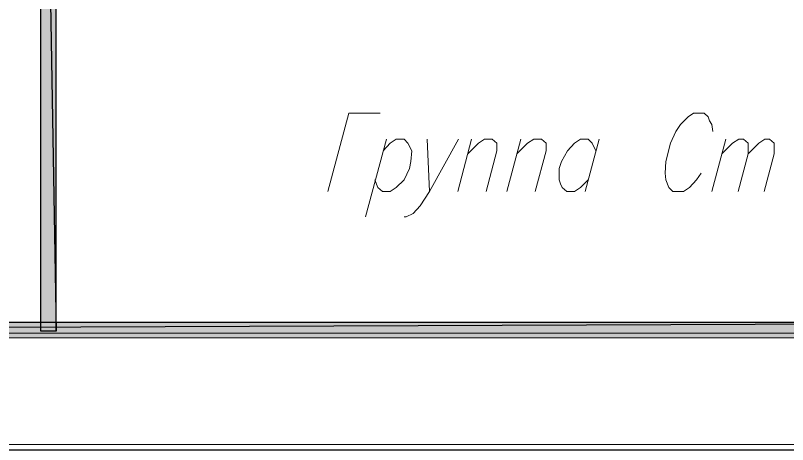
# Model space of a CAD drawing. Header units: millimetres. Extents: x -258556 to -95372, y 16759 to 83874.
# Drawn here: x -128203.3 to -128168.69, y 41411.4 to 41430.65 of the extents above; entities that cross this region are included whole.
import ezdxf
from ezdxf.xclip import XClip

# ---------------------------------------------------------------- set-up
doc = ezdxf.new("R2010")
doc.units = ezdxf.units.MM
doc.header["$LTSCALE"] = 0.5
doc.header["$XCLIPFRAME"] = 2

# ---------------------------------------------------------------- blocks, each defined once
blk = doc.blocks.new('MF13D4CA0')
at = {"color": 7, "linetype": 'Continuous', "lineweight": 5, "true_color": 0x000007}
blk.add_lwpolyline([(17.896, 582.899), (17.896, 11.049), (823.422, 11.049), (823.422, 582.899)], close=True, dxfattribs=at)

msp = doc.modelspace()

# ---------------------------------------------------------------- hatches: boundary and pattern name
at = {"true_color": 0x000007}
h = msp.add_hatch(color=7, dxfattribs=at)
h.paths.add_polyline_path([(-128336.362, 41416.87), (-128336.362, 41416.147), (-128151.253, 41416.87)])
h.paths.add_polyline_path([(-128336.362, 41416.147), (-128151.253, 41416.87), (-128150.53, 41416.182)])
h.paths.add_polyline_path([(-128151.253, 41416.87), (-128150.53, 41416.182), (-128151.253, 42001.108)])
h.paths.add_polyline_path([(-128150.53, 41416.182), (-128151.253, 42001.108), (-128150.53, 42001.762)])
h.paths.add_polyline_path([(-128151.253, 42001.108), (-128150.53, 42001.762), (-128963.796, 42001.108)])
h.paths.add_polyline_path([(-128150.53, 42001.762), (-128963.796, 42001.108), (-128964.484, 42001.762)])
h.paths.add_polyline_path([(-128963.796, 42001.108), (-128964.484, 42001.762), (-128963.796, 41416.87)])
h.paths.add_polyline_path([(-128964.484, 42001.762), (-128963.796, 41416.87), (-128964.484, 41416.182)])
h.paths.add_polyline_path([(-128963.796, 41416.87), (-128964.484, 41416.182), (-128336.362, 41416.733)])
h.paths.add_polyline_path([(-128964.484, 41416.182), (-128336.362, 41416.733), (-128336.362, 41416.044)])
h = msp.add_hatch(color=7, dxfattribs=at)
h.paths.add_polyline_path([(-128201.471, 41456.384), (-128202.16, 41456.384), (-128201.471, 41416.492)])
h.paths.add_polyline_path([(-128202.16, 41456.384), (-128201.471, 41416.492), (-128202.16, 41416.492)])

# ---------------------------------------------------------------- linework, layer by layer
at = {"color": 7, "linetype": 'Continuous', "lineweight": 5, "true_color": 0x000007}
msp.add_lwpolyline([(-128964.14, 41416.526), (-128150.875, 41416.388), (-128150.875, 42001.418), (-128964.14, 42001.418)], close=True, dxfattribs=at)
at = {"color": 7, "linetype": 'Continuous', "lineweight": -2, "true_color": 0x000007}
for points in [[(-128201.471, 41456.384), (-128202.16, 41456.384), (-128201.471, 41416.492)], [(-128202.16, 41456.384), (-128201.471, 41416.492), (-128202.16, 41416.492)], [(-128336.362, 41416.87), (-128336.362, 41416.147), (-128151.253, 41416.87)], [(-128336.362, 41416.147), (-128151.253, 41416.87), (-128150.53, 41416.182)]]:
    msp.add_lwpolyline(points, close=True, dxfattribs=at)
at = {"color": 7, "linetype": 'Continuous', "lineweight": 5, "true_color": 0x000007}
for points in [[(-128186.946, 41426.267), (-128188.358, 41426.267), (-128189.287, 41422.756)], [(-128172.043, 41425.441), (-128172.077, 41425.751), (-128172.18, 41425.923), (-128172.249, 41426.095), (-128172.421, 41426.267), (-128172.903, 41426.267), (-128173.144, 41426.095), (-128173.316, 41425.923), (-128173.488, 41425.751), (-128173.695, 41425.441), (-128173.936, 41424.924), (-128174.142, 41424.098), (-128174.177, 41423.582), (-128174.142, 41423.272), (-128174.005, 41422.928), (-128173.832, 41422.756), (-128173.351, 41422.756), (-128173.075, 41422.928), (-128172.765, 41423.272), (-128172.559, 41423.582)], [(-128186.671, 41425.097), (-128187.6, 41421.62), (-128187.6, 41421.62)], [(-128186.809, 41424.58), (-128186.499, 41424.924), (-128186.224, 41425.097), (-128185.879, 41425.097), (-128185.707, 41424.924), (-128185.535, 41424.58), (-128185.57, 41424.098), (-128185.638, 41423.789), (-128185.879, 41423.272), (-128186.224, 41422.928), (-128186.499, 41422.756), (-128186.843, 41422.756), (-128187.05, 41422.928), (-128187.187, 41423.272)], [(-128184.847, 41425.097), (-128184.743, 41422.756), (-128183.436, 41425.097)], [(-128182.85, 41425.097), (-128183.47, 41422.756), (-128183.47, 41422.756)], [(-128183.022, 41424.443), (-128182.541, 41424.924), (-128182.265, 41425.097), (-128181.921, 41425.097), (-128181.715, 41424.924), (-128181.715, 41424.58), (-128182.196, 41422.756)], [(-128180.648, 41425.097), (-128181.267, 41422.756), (-128181.267, 41422.756)], [(-128180.82, 41424.443), (-128180.338, 41424.924), (-128180.062, 41425.097), (-128179.718, 41425.097), (-128179.512, 41424.924), (-128179.512, 41424.58), (-128179.994, 41422.756)], [(-128177.619, 41423.272), (-128177.963, 41422.928), (-128178.238, 41422.756), (-128178.582, 41422.756), (-128178.789, 41422.928), (-128178.858, 41423.1), (-128178.927, 41423.272), (-128178.927, 41423.789), (-128178.823, 41424.098), (-128178.548, 41424.58), (-128178.238, 41424.924), (-128177.963, 41425.097), (-128177.619, 41425.097), (-128177.447, 41424.924), (-128177.274, 41424.58)], [(-128177.137, 41425.097), (-128177.756, 41422.756), (-128177.756, 41422.756)], [(-128171.458, 41425.097), (-128172.077, 41422.756), (-128172.077, 41422.756)], [(-128171.63, 41424.443), (-128171.148, 41424.924), (-128170.872, 41425.097), (-128170.666, 41425.097), (-128170.459, 41424.924), (-128170.459, 41424.443), (-128170.907, 41422.756)], [(-128170.459, 41424.443), (-128169.977, 41424.924), (-128169.702, 41425.097), (-128169.496, 41425.097), (-128169.289, 41424.924), (-128169.289, 41424.443), (-128169.737, 41422.756)], [(-128184.743, 41422.756), (-128185.157, 41422.102), (-128185.466, 41421.758), (-128185.776, 41421.62), (-128185.879, 41421.62)]]:
    msp.add_lwpolyline(points, dxfattribs=at)

# ---------------------------------------------------------------- block references
at = {"color": 7, "true_color": 0xffffff}
ref = msp.add_blockref('MF13D4CA0', (-129002.656, 41399.901), dxfattribs=dict(at, xscale=1.040502, yscale=1.040502, zscale=1.040502))
XClip(ref).set_block_clipping_path([(17.9953933291, 10.8175456262), (823.5538829452, 582.7005601007)])

doc.saveas('drawing.dxf')
